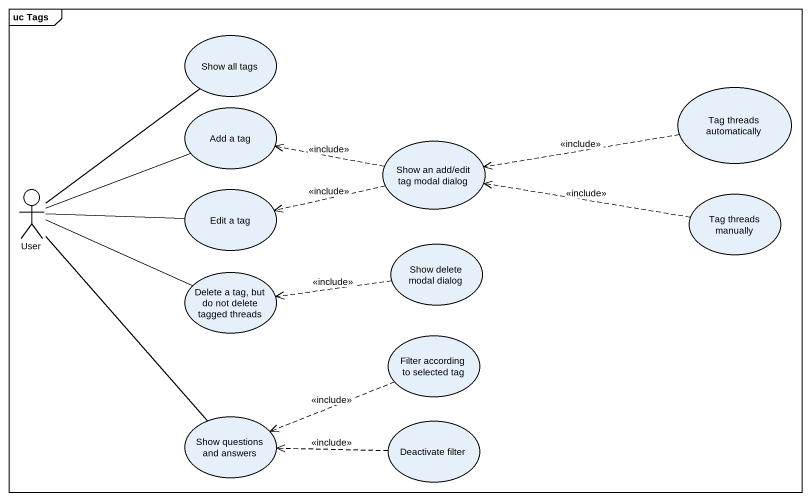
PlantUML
@startuml
mainframe uc Tags
usecase "Show all tags" as Show_all_tags
usecase "Add a tag" as Add_a_tag
usecase "Tag threads automatically" as Tag_threads_automatically
usecase "Show an add/edit tag modal dialog" as Show_an_add_edit_tag_modal
actor User
usecase "Edit a tag" as Edit_a_tag
usecase "Tag threads manually" as Tag_threads_manually
usecase "Delete a tag, but do not delete tagged threads" as Delete_a_tag_but_do_not
usecase "Show delete modal dialog" as Show_delete_modal_dialog
usecase "Filter according to selected tag" as Filter_according_to
usecase "Show questions and answers" as Show_questions_and_answers
usecase "Deactivate filter" as Deactivate_filter
Show_all_tags -- User
Add_a_tag -left- User
Tag_threads_automatically .left.> Show_an_add_edit_tag_modal : <<include>>
Show_an_add_edit_tag_modal .left.> Add_a_tag : <<include>>
Show_an_add_edit_tag_modal .left.> Edit_a_tag : <<include>>
Edit_a_tag -left- User
Tag_threads_manually .left.> Show_an_add_edit_tag_modal : <<include>>
Delete_a_tag_but_do_not -left- User
Show_delete_modal_dialog .left.> Delete_a_tag_but_do_not : <<include>>
Filter_according_to .left.> Show_questions_and_answers : <<include>>
Show_questions_and_answers -up- User
Deactivate_filter .left.> Show_questions_and_answers : <<include>>
@enduml
